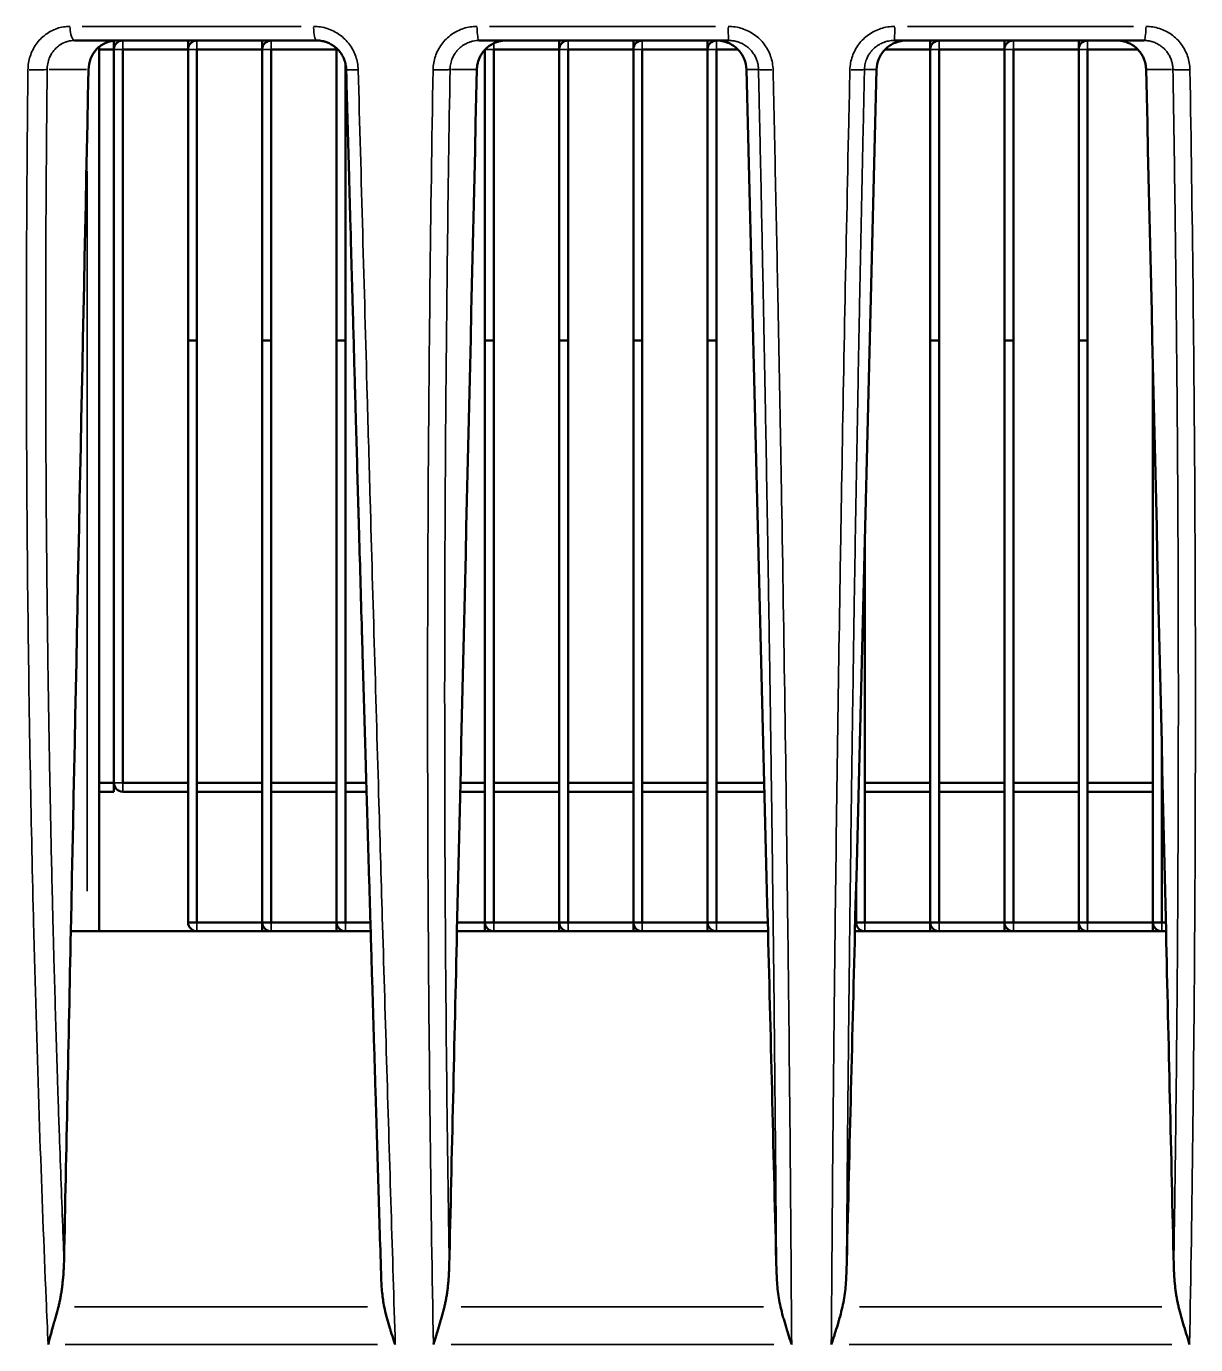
# Model space of a CAD drawing. Header units: millimetres. Extents: x 40 to 2195, y 40 to 1687.
# Drawn here: x 1091.15 to 1130.54, y 870.02 to 914.42 of the extents above; entities that cross this region are included whole.
import ezdxf

# ---------------------------------------------------------------- set-up
doc = ezdxf.new("R2010")
doc.units = ezdxf.units.MM
doc.header["$LTSCALE"] = 8
doc.layers.add('Visible (ISO)', color=7, linetype='Continuous', lineweight=50)
doc.layers.add('Visible Narrow (ISO)', color=7, linetype='Continuous', lineweight=35)

msp = doc.modelspace()

# ---------------------------------------------------------------- linework, layer by layer
at = {"layer": 'Visible (ISO)'}
for p, q in [((1092.777, 913.94), (1100.93, 913.94)), ((1094.1, 913.936), (1094.1, 913.64)), ((1096.6, 913.94), (1096.6, 913.64)), ((1099.1, 913.94), (1099.1, 913.64)), ((1101.925, 913.94), (1101.925, 913.94)), ((1105.247, 913.94), (1105.247, 913.94)), ((1106.403, 913.94), (1114.813, 913.94)), ((1109.1, 913.94), (1109.1, 913.64)), ((1111.6, 913.94), (1111.6, 913.64)), ((1114.1, 913.94), (1114.1, 913.64)), ((1115.901, 913.94), (1115.901, 913.94)), ((1120.387, 913.94), (1128.797, 913.94)), ((1121.6, 913.94), (1121.6, 913.64)), ((1124.1, 913.94), (1124.1, 913.64)), ((1126.6, 913.94), (1126.6, 913.64)), ((1129.953, 913.94), (1129.953, 913.94)), ((1093.6, 913.722), (1093.601, 883.941)), ((1094.1, 913.64), (1093.6, 913.64)), ((1094.1, 913.64), (1094.1, 888.94)), ((1094.4, 913.64), (1094.4, 888.94)), ((1096.6, 913.64), (1094.4, 913.64)), ((1096.6, 913.64), (1096.6, 903.835)), ((1096.9, 913.64), (1096.9, 903.835)), ((1099.1, 913.64), (1096.9, 913.64)), ((1099.1, 913.64), (1099.1, 903.835)), ((1099.4, 913.64), (1099.4, 903.835)), ((1101.6, 913.64), (1099.4, 913.64)), ((1101.6, 913.68), (1101.6, 913.64)), ((1101.6, 913.64), (1101.6, 903.835)), ((1106.6, 913.631), (1106.6, 903.835)), ((1106.9, 913.64), (1106.9, 903.835)), ((1109.1, 913.64), (1106.9, 913.64)), ((1109.1, 913.64), (1109.1, 903.835)), ((1109.4, 913.64), (1109.4, 903.835)), ((1111.6, 913.64), (1109.4, 913.64)), ((1111.6, 913.64), (1111.6, 903.835)), ((1111.9, 913.64), (1111.9, 903.835)), ((1114.1, 913.64), (1111.9, 913.64)), ((1114.1, 913.64), (1114.1, 903.835)), ((1114.4, 913.64), (1114.4, 903.835)), ((1115.121, 913.64), (1114.4, 913.64)), ((1121.6, 913.64), (1120.079, 913.64)), ((1121.6, 913.64), (1121.6, 903.835)), ((1121.9, 913.64), (1121.9, 903.835)), ((1124.1, 913.64), (1121.9, 913.64)), ((1124.1, 913.64), (1124.1, 903.835)), ((1124.4, 913.64), (1124.4, 903.835)), ((1126.6, 913.64), (1124.4, 913.64)), ((1126.6, 913.64), (1126.6, 903.835)), ((1126.9, 913.64), (1126.9, 903.835)), ((1128.591, 913.64), (1126.9, 913.64)), ((1101.9, 913.168), (1101.9, 903.835)), ((1096.6, 884.24), (1096.6, 903.835)), ((1096.6, 903.835), (1096.9, 903.835)), ((1096.9, 884.24), (1096.9, 903.835)), ((1099.1, 884.24), (1099.1, 903.835)), ((1099.1, 903.835), (1099.4, 903.835)), ((1099.4, 884.24), (1099.4, 903.835)), ((1101.6, 884.24), (1101.6, 903.835)), ((1101.6, 903.835), (1101.9, 903.835)), ((1101.9, 884.24), (1101.9, 903.835)), ((1106.6, 884.24), (1106.6, 903.835)), ((1106.6, 903.835), (1106.9, 903.835)), ((1106.9, 884.24), (1106.9, 903.835)), ((1109.1, 884.24), (1109.1, 903.835)), ((1109.1, 903.835), (1109.4, 903.835)), ((1109.4, 884.24), (1109.4, 903.835)), ((1111.6, 884.24), (1111.6, 903.835)), ((1111.6, 903.835), (1111.9, 903.835)), ((1111.9, 884.24), (1111.9, 903.835)), ((1114.1, 884.24), (1114.1, 903.835)), ((1114.1, 903.835), (1114.4, 903.835)), ((1114.4, 884.24), (1114.4, 903.835)), ((1121.6, 884.24), (1121.6, 903.835)), ((1121.6, 903.835), (1121.9, 903.835)), ((1121.9, 884.24), (1121.9, 903.835)), ((1124.1, 884.24), (1124.1, 903.835)), ((1124.1, 903.835), (1124.4, 903.835)), ((1124.4, 884.24), (1124.4, 903.835)), ((1126.6, 884.24), (1126.6, 903.835)), ((1126.6, 903.835), (1126.9, 903.835)), ((1126.9, 884.24), (1126.9, 903.835)), ((1129.1, 884.24), (1129.1, 903.074)), ((1119.1, 898.579), (1119.1, 898.579)), ((1119.4, 884.24), (1119.4, 897.297)), ((1129.4, 884.24), (1129.4, 890.104)), ((1094.1, 888.94), (1093.601, 888.94)), ((1094.1, 888.64), (1094.1, 888.94)), ((1096.6, 888.94), (1094.4, 888.94)), ((1099.1, 888.94), (1096.9, 888.94)), ((1101.6, 888.94), (1099.4, 888.94)), ((1102.603, 888.94), (1101.9, 888.94)), ((1106.6, 888.94), (1105.773, 888.94)), ((1109.1, 888.94), (1106.9, 888.94)), ((1111.6, 888.94), (1109.4, 888.94)), ((1114.1, 888.94), (1111.9, 888.94)), ((1116.01, 888.94), (1114.4, 888.94)), ((1121.6, 888.94), (1119.4, 888.94)), ((1124.1, 888.94), (1121.9, 888.94)), ((1126.6, 888.94), (1124.4, 888.94)), ((1129.1, 888.94), (1126.9, 888.94)), ((1129.427, 888.94), (1129.4, 888.94)), ((1094.1, 888.64), (1093.601, 888.64)), ((1096.6, 888.64), (1094.4, 888.64)), ((1099.1, 888.64), (1096.9, 888.64)), ((1101.6, 888.64), (1099.4, 888.64)), ((1102.612, 888.64), (1101.9, 888.64)), ((1106.6, 888.64), (1105.766, 888.64)), ((1109.1, 888.64), (1106.9, 888.64)), ((1111.6, 888.64), (1109.4, 888.64)), ((1114.1, 888.64), (1111.9, 888.64)), ((1116.017, 888.64), (1114.4, 888.64)), ((1121.6, 888.64), (1119.4, 888.64)), ((1124.1, 888.64), (1121.9, 888.64)), ((1126.6, 888.64), (1124.4, 888.64)), ((1129.1, 888.64), (1126.9, 888.64)), ((1129.434, 888.64), (1129.4, 888.64)), ((1119.1, 884.24), (1119.1, 885.33)), ((1096.6, 884.24), (1096.9, 884.24)), ((1096.9, 884.24), (1099.1, 884.24)), ((1099.1, 883.94), (1099.1, 884.24)), ((1099.1, 884.24), (1099.4, 884.24)), ((1099.4, 884.24), (1101.6, 884.24)), ((1101.6, 883.94), (1101.6, 884.24)), ((1101.6, 884.24), (1101.9, 884.24)), ((1101.9, 884.24), (1102.742, 884.24)), ((1105.664, 884.24), (1106.6, 884.24)), ((1106.6, 883.94), (1106.6, 884.24)), ((1106.6, 884.24), (1106.9, 884.24)), ((1106.9, 884.24), (1109.1, 884.24)), ((1109.1, 883.94), (1109.1, 884.24)), ((1109.1, 884.24), (1109.4, 884.24)), ((1109.4, 884.24), (1111.6, 884.24)), ((1111.6, 883.94), (1111.6, 884.24)), ((1111.6, 884.24), (1111.9, 884.24)), ((1111.9, 884.24), (1114.1, 884.24)), ((1114.1, 883.94), (1114.1, 884.24)), ((1114.1, 884.24), (1114.4, 884.24)), ((1114.4, 884.24), (1116.127, 884.24)), ((1119.1, 884.24), (1119.4, 884.24)), ((1119.4, 884.24), (1121.6, 884.24)), ((1121.6, 883.94), (1121.6, 884.24)), ((1121.6, 884.24), (1121.9, 884.24)), ((1121.9, 884.24), (1124.1, 884.24)), ((1124.1, 883.94), (1124.1, 884.24)), ((1124.1, 884.24), (1124.4, 884.24)), ((1124.4, 884.24), (1126.6, 884.24)), ((1126.6, 883.94), (1126.6, 884.24)), ((1126.6, 884.24), (1126.9, 884.24)), ((1126.9, 884.24), (1129.1, 884.24)), ((1129.1, 883.94), (1129.1, 884.24)), ((1129.1, 884.24), (1129.4, 884.24)), ((1129.4, 884.24), (1129.536, 884.24)), ((1092.65, 883.94), (1102.751, 883.94)), ((1093.601, 883.941), (1093.599, 883.942)), ((1105.658, 883.94), (1116.135, 883.94)), ((1119.065, 883.94), (1129.542, 883.94))]:
    msp.add_line(p, q, dxfattribs=at)
for centre, start, end in [((1094.4, 913.64), 90, 180), ((1096.9, 913.64), 90, 180), ((1099.4, 913.64), 90, 180), ((1109.4, 913.64), 90, 180), ((1111.9, 913.64), 90, 180), ((1114.4, 913.64), 90, 180), ((1119.4, 913.64), 114.8814, 114.8892), ((1121.9, 913.64), 90, 180), ((1124.4, 913.64), 90, 180), ((1126.9, 913.64), 90, 180), ((1101.9, 913.64), 172.8273, 180), ((1094.4, 888.94), 180, 270), ((1096.9, 884.24), 180, 270), ((1099.4, 884.24), 180, 270), ((1101.9, 884.24), 180, 270), ((1106.9, 884.24), 180, 270), ((1109.4, 884.24), 180, 270), ((1111.9, 884.24), 180, 270), ((1114.4, 884.24), 180, 270), ((1119.4, 884.24), 180, 270), ((1121.9, 884.24), 180, 270), ((1124.4, 884.24), 180, 270), ((1126.9, 884.24), 180, 270), ((1129.4, 884.24), 180, 270)]:
    msp.add_arc(centre, 0.3, start, end, dxfattribs=at)
for centre, major_axis, start_param, end_param in [((1112.071, 883.939), (-60, -0.002), 5.032262, 5.042023), ((1087.101, 883.94), (6.5, 0), 5.764027, 6.283336), ((1093.299, 883.942), (0.3, 0), 0.000151, 1.890669)]:
    msp.add_ellipse(centre, major_axis=major_axis, ratio=0.000061, start_param=start_param, end_param=end_param, dxfattribs=at)
for points, knots in [([(1094.193, 913.94), (1094.192, 913.94), (1094.192, 913.94), (1094.072, 913.94), (1093.944, 913.915), (1093.711, 913.813), (1093.604, 913.736), (1093.437, 913.558), (1093.364, 913.445), (1093.272, 913.208), (1093.249, 913.084), (1093.247, 912.967)], [0.4524538, 0.4524538, 0.4524538, 0.4524538, 0.4525854, 0.4525854, 0.4903721, 0.4903721, 0.5281587, 0.5281587, 0.5658838, 0.5658838, 0.6008489, 0.6008489, 0.6008489, 0.6008489]), ([(1101.926, 912.967), (1101.924, 913.05), (1101.911, 913.132), (1101.885, 913.226), (1101.881, 913.24), (1101.874, 913.258), (1101.873, 913.263), (1101.856, 913.312), (1101.837, 913.356), (1101.794, 913.44), (1101.77, 913.48), (1101.738, 913.525), (1101.734, 913.531), (1101.728, 913.538), (1101.728, 913.539), (1101.69, 913.589), (1101.649, 913.635), (1101.575, 913.704), (1101.544, 913.729), (1101.506, 913.756), (1101.5, 913.761), (1101.449, 913.796), (1101.402, 913.823), (1101.315, 913.863), (1101.277, 913.879), (1101.224, 913.896), (1101.211, 913.9), (1101.145, 913.918), (1101.091, 913.929), (1101, 913.939), (1100.965, 913.94), (1100.93, 913.94)], [0.0000001, 0.0000001, 0.0000001, 0.0000001, 0.1622754, 0.1622754, 0.1907229, 0.1907229, 0.2, 0.2, 0.2930549, 0.2930549, 0.3850514, 0.3850514, 0.4, 0.4, 0.4025855, 0.4025855, 0.5224892, 0.5224892, 0.6, 0.6, 0.6144425, 0.6144425, 0.7196864, 0.7196864, 0.8, 0.8, 0.8262783, 0.8262783, 0.9328219, 0.9328219, 1, 1, 1, 1]), ([(1107.316, 913.94), (1107.272, 913.94), (1107.228, 913.938), (1107.184, 913.932), (1107.141, 913.926), (1107.098, 913.917), (1107.055, 913.905), (1107.042, 913.902), (1107.028, 913.898), (1107.015, 913.893), (1106.974, 913.88), (1106.934, 913.864), (1106.895, 913.846), (1106.856, 913.827), (1106.819, 913.806), (1106.783, 913.783), (1106.769, 913.774), (1106.756, 913.765), (1106.743, 913.756), (1106.706, 913.73), (1106.671, 913.701), (1106.638, 913.669), (1106.606, 913.638), (1106.575, 913.604), (1106.546, 913.569), (1106.539, 913.56), (1106.532, 913.551), (1106.526, 913.542), (1106.501, 913.508), (1106.478, 913.473), (1106.458, 913.437), (1106.437, 913.4), (1106.419, 913.363), (1106.403, 913.324), (1106.396, 913.306), (1106.389, 913.288), (1106.383, 913.27), (1106.368, 913.227), (1106.357, 913.184), (1106.348, 913.14), (1106.339, 913.096), (1106.333, 913.051), (1106.331, 913.006), (1106.33, 912.993), (1106.329, 912.98), (1106.329, 912.967)], [0, 0, 0, 0, 0.0862994, 0.0862994, 0.0862994, 0.1725575, 0.1725575, 0.1725575, 0.2, 0.2, 0.2, 0.2844537, 0.2844537, 0.2844537, 0.3688867, 0.3688867, 0.3688867, 0.4, 0.4, 0.4, 0.4890325, 0.4890325, 0.4890325, 0.5779666, 0.5779666, 0.5779666, 0.6, 0.6, 0.6, 0.6813189, 0.6813189, 0.6813189, 0.7626254, 0.7626254, 0.7626254, 0.8, 0.8, 0.8, 0.8870946, 0.8870946, 0.8870946, 0.9742233, 0.9742233, 0.9742233, 1, 1, 1, 1]), ([(1115.407, 912.967), (1115.404, 913.085), (1115.379, 913.21), (1115.279, 913.448), (1115.202, 913.56), (1115.023, 913.738), (1114.91, 913.815), (1114.663, 913.916), (1114.529, 913.94), (1114.404, 913.94)], [0.0024352, 0.0024352, 0.0024352, 0.0024352, 0.037701, 0.037701, 0.0754019, 0.0754019, 0.1132339, 0.1132339, 0.1508683, 0.1508683, 0.1508683, 0.1508683]), ([(1120.796, 913.94), (1120.671, 913.94), (1120.537, 913.916), (1120.29, 913.815), (1120.177, 913.738), (1119.998, 913.56), (1119.921, 913.448), (1119.821, 913.21), (1119.796, 913.085), (1119.793, 912.967)], [0.4538126, 0.4538126, 0.4538126, 0.4538126, 0.4914469, 0.4914469, 0.5292789, 0.5292789, 0.5669799, 0.5669799, 0.6022457, 0.6022457, 0.6022457, 0.6022457]), ([(1128.871, 912.967), (1128.87, 913.012), (1128.866, 913.056), (1128.859, 913.101), (1128.852, 913.145), (1128.842, 913.189), (1128.829, 913.232), (1128.825, 913.245), (1128.821, 913.257), (1128.817, 913.27), (1128.804, 913.309), (1128.787, 913.348), (1128.769, 913.386), (1128.751, 913.423), (1128.73, 913.46), (1128.707, 913.495), (1128.697, 913.511), (1128.686, 913.526), (1128.674, 913.542), (1128.647, 913.578), (1128.617, 913.613), (1128.586, 913.646), (1128.554, 913.678), (1128.52, 913.708), (1128.484, 913.736), (1128.475, 913.743), (1128.466, 913.75), (1128.457, 913.756), (1128.422, 913.781), (1128.385, 913.804), (1128.347, 913.824), (1128.309, 913.845), (1128.27, 913.863), (1128.23, 913.878), (1128.215, 913.883), (1128.2, 913.889), (1128.185, 913.893), (1128.143, 913.907), (1128.1, 913.917), (1128.057, 913.925), (1128.014, 913.933), (1127.97, 913.938), (1127.926, 913.94), (1127.912, 913.94), (1127.898, 913.94), (1127.884, 913.94)], [0, 0, 0, 0, 0.0871271, 0.0871271, 0.0871271, 0.1742275, 0.1742275, 0.1742275, 0.2, 0.2, 0.2, 0.2812984, 0.2812984, 0.2812984, 0.3626215, 0.3626215, 0.3626215, 0.4, 0.4, 0.4, 0.4889243, 0.4889243, 0.4889243, 0.5779547, 0.5779547, 0.5779547, 0.6, 0.6, 0.6, 0.6844265, 0.6844265, 0.6844265, 0.7688824, 0.7688824, 0.7688824, 0.8, 0.8, 0.8, 0.886251, 0.886251, 0.886251, 0.9725508, 0.9725508, 0.9725508, 1, 1, 1, 1]), ([(1103.104, 872.301), (1103.103, 872.336), (1103.102, 872.37), (1103.068, 873.464), (1103.036, 874.503), (1102.974, 876.525), (1102.944, 877.51), (1102.914, 878.519), (1102.912, 878.566), (1102.889, 879.339), (1102.867, 880.05), (1102.825, 881.463), (1102.804, 882.163), (1102.771, 883.266), (1102.759, 883.677), (1102.745, 884.142), (1102.743, 884.2), (1102.72, 884.981), (1102.699, 885.689), (1102.658, 887.093), (1102.637, 887.787), (1102.61, 888.709), (1102.603, 888.948), (1102.594, 889.253), (1102.592, 889.319), (1102.57, 890.077), (1102.55, 890.756), (1102.511, 892.098), (1102.492, 892.762), (1102.469, 893.552), (1102.465, 893.692), (1102.459, 893.904), (1102.457, 893.977), (1102.438, 894.649), (1102.421, 895.238), (1102.387, 896.407), (1102.371, 896.987), (1102.349, 897.73), (1102.344, 897.902), (1102.337, 898.151), (1102.335, 898.229), (1102.304, 899.319), (1102.276, 900.302), (1102.243, 901.495), (1102.236, 901.737), (1102.227, 902.058), (1102.225, 902.141), (1102.21, 902.651), (1102.199, 903.073), (1102.175, 903.913), (1102.163, 904.332), (1102.144, 905.025), (1102.136, 905.301), (1102.126, 905.665), (1102.124, 905.753), (1102.111, 906.201), (1102.101, 906.56), (1102.082, 907.283), (1102.072, 907.646), (1102.051, 908.38), (1102.041, 908.751), (1102.028, 909.229), (1102.025, 909.331), (1102.008, 909.944), (1101.994, 910.466), (1101.966, 911.515), (1101.951, 912.042), (1101.933, 912.705), (1101.93, 912.835), (1101.926, 912.966)], [0, 0, 0, 0, 0.0017659, 0.0017659, 0.0566931, 0.0566931, 0.1111111, 0.1111111, 0.1138031, 0.1138031, 0.1549398, 0.1549398, 0.1968842, 0.1968842, 0.2222222, 0.2222222, 0.2258492, 0.2258492, 0.2710265, 0.2710265, 0.317045, 0.317045, 0.3333333, 0.3333333, 0.337888, 0.337888, 0.3854934, 0.3854934, 0.4339903, 0.4339903, 0.4444444, 0.4444444, 0.4499331, 0.4499331, 0.4952758, 0.4952758, 0.5415335, 0.5415335, 0.5555556, 0.5555556, 0.5619616, 0.5619616, 0.6453058, 0.6453058, 0.6666667, 0.6666667, 0.6740487, 0.6740487, 0.7125437, 0.7125437, 0.7516265, 0.7516265, 0.7777778, 0.7777778, 0.7861614, 0.7861614, 0.8203332, 0.8203332, 0.854611, 0.854611, 0.8888889, 0.8888889, 0.8980808, 0.8980808, 0.9441059, 0.9441059, 0.9890491, 0.9890491, 0.9999753, 0.9999753, 0.9999753, 0.9999753]), ([(1092.422, 872.863), (1092.421, 872.781), (1092.418, 872.703), (1092.414, 872.628), (1092.411, 872.552), (1092.407, 872.48), (1092.402, 872.411), (1092.397, 872.342), (1092.391, 872.276), (1092.385, 872.212), (1092.379, 872.148), (1092.372, 872.087), (1092.365, 872.028), (1092.358, 871.97), (1092.351, 871.913), (1092.343, 871.859), (1092.336, 871.805), (1092.327, 871.753), (1092.319, 871.703), (1092.31, 871.652), (1092.302, 871.604), (1092.293, 871.557), (1092.283, 871.51), (1092.274, 871.465), (1092.264, 871.421), (1092.254, 871.378), (1092.244, 871.335), (1092.233, 871.294)], [0, 0, 0, 0, 0.111111, 0.111111, 0.111111, 0.222222, 0.222222, 0.222222, 0.333333, 0.333333, 0.333333, 0.444444, 0.444444, 0.444444, 0.555556, 0.555556, 0.555556, 0.666667, 0.666667, 0.666667, 0.777778, 0.777778, 0.777778, 0.888889, 0.888889, 0.888889, 1, 1, 1, 1]), ([(1105.397, 872.674), (1105.395, 872.597), (1105.393, 872.522), (1105.389, 872.451), (1105.386, 872.379), (1105.381, 872.31), (1105.376, 872.244), (1105.371, 872.178), (1105.366, 872.114), (1105.36, 872.053), (1105.353, 871.992), (1105.347, 871.934), (1105.34, 871.877), (1105.333, 871.821), (1105.325, 871.767), (1105.317, 871.715), (1105.309, 871.663), (1105.301, 871.613), (1105.292, 871.564), (1105.283, 871.516), (1105.274, 871.47), (1105.264, 871.425), (1105.254, 871.379), (1105.244, 871.336), (1105.234, 871.294)], [0, 0, 0, 0, 0.125, 0.125, 0.125, 0.25, 0.25, 0.25, 0.375, 0.375, 0.375, 0.5, 0.5, 0.5, 0.625, 0.625, 0.625, 0.75, 0.75, 0.75, 0.875, 0.875, 0.875, 1, 1, 1, 1]), ([(1116.556, 871.294), (1116.511, 871.485), (1116.481, 871.691), (1116.439, 872.085), (1116.427, 872.288), (1116.422, 872.486)], [0.000001, 0.000001, 0.000001, 0.000001, 0.0589584, 0.0589584, 0.1181746, 0.1181746, 0.1181746, 0.1181746]), ([(1118.778, 872.486), (1118.773, 872.288), (1118.761, 872.085), (1118.719, 871.691), (1118.689, 871.485), (1118.644, 871.294)], [0.000001, 0.000001, 0.000001, 0.000001, 0.0596513, 0.0596513, 0.1190409, 0.1190409, 0.1190409, 0.1190409]), ([(1129.966, 871.294), (1129.956, 871.335), (1129.946, 871.379), (1129.936, 871.424), (1129.926, 871.468), (1129.917, 871.515), (1129.908, 871.563), (1129.9, 871.611), (1129.891, 871.661), (1129.883, 871.713), (1129.875, 871.765), (1129.868, 871.819), (1129.861, 871.876), (1129.853, 871.932), (1129.847, 871.991), (1129.841, 872.052), (1129.834, 872.113), (1129.829, 872.177), (1129.824, 872.243), (1129.819, 872.3), (1129.816, 872.36), (1129.812, 872.422), (1129.812, 872.431), (1129.811, 872.441), (1129.811, 872.45), (1129.808, 872.51), (1129.806, 872.572), (1129.804, 872.635), (1129.803, 872.648), (1129.803, 872.661), (1129.803, 872.674)], [0, 0, 0, 0, 0.125, 0.125, 0.125, 0.25, 0.25, 0.25, 0.375, 0.375, 0.375, 0.5, 0.5, 0.5, 0.625, 0.625, 0.625, 0.75, 0.75, 0.75, 0.858625, 0.858625, 0.858625, 0.875, 0.875, 0.875, 0.978957, 0.978957, 0.978957, 1, 1, 1, 1]), ([(1103.208, 871.294), (1103.176, 871.445), (1103.154, 871.605), (1103.12, 871.939), (1103.109, 872.122), (1103.104, 872.301)], [0.000001, 0.000001, 0.000001, 0.000001, 0.0464613, 0.0464613, 0.1001517, 0.1001517, 0.1001517, 0.1001517]), ([(1091.885, 870.017), (1091.912, 870.12), (1091.939, 870.223), (1091.967, 870.324), (1091.979, 870.368), (1091.991, 870.411), (1092.003, 870.454), (1092.034, 870.565), (1092.064, 870.674), (1092.094, 870.782), (1092.104, 870.815), (1092.113, 870.848), (1092.122, 870.88), (1092.152, 870.991), (1092.182, 871.1), (1092.211, 871.208), (1092.218, 871.237), (1092.226, 871.265), (1092.233, 871.294)], [0, 0, 0, 0, 0.233365, 0.233365, 0.233365, 0.3333333, 0.3333333, 0.3333333, 0.5886759, 0.5886759, 0.5886759, 0.6666667, 0.6666667, 0.6666667, 0.9299494, 0.9299494, 0.9299494, 1, 1, 1, 1]), ([(1103.208, 871.294), (1103.23, 871.186), (1103.256, 871.076), (1103.292, 870.937), (1103.299, 870.909), (1103.334, 870.779), (1103.365, 870.674), (1103.408, 870.531), (1103.42, 870.493), (1103.465, 870.352), (1103.499, 870.248), (1103.55, 870.101), (1103.564, 870.059), (1103.579, 870.017)], [0, 0, 0, 0, 0.2674413, 0.2674413, 0.3333333, 0.3333333, 0.5789568, 0.5789568, 0.6666667, 0.6666667, 0.9049318, 0.9049318, 1, 1, 1, 1]), ([(1104.864, 870.017), (1104.909, 870.165), (1104.954, 870.311), (1104.997, 870.455), (1105.03, 870.563), (1105.062, 870.671), (1105.093, 870.777), (1105.103, 870.812), (1105.113, 870.847), (1105.123, 870.881), (1105.154, 870.992), (1105.185, 871.102), (1105.213, 871.211), (1105.22, 871.238), (1105.227, 871.266), (1105.234, 871.294)], [0, 0, 0, 0, 0.3333333, 0.3333333, 0.3333333, 0.5847783, 0.5847783, 0.5847783, 0.6666667, 0.6666667, 0.6666667, 0.9319724, 0.9319724, 0.9319724, 1, 1, 1, 1]), ([(1116.556, 871.294), (1116.581, 871.186), (1116.609, 871.076), (1116.639, 870.965), (1116.647, 870.937), (1116.655, 870.909), (1116.663, 870.881), (1116.692, 870.777), (1116.723, 870.672), (1116.756, 870.565), (1116.767, 870.529), (1116.779, 870.492), (1116.79, 870.455), (1116.822, 870.353), (1116.856, 870.249), (1116.89, 870.145), (1116.904, 870.103), (1116.918, 870.06), (1116.932, 870.017)], [0, 0, 0, 0, 0.2666509, 0.2666509, 0.2666509, 0.3333333, 0.3333333, 0.3333333, 0.5816013, 0.5816013, 0.5816013, 0.6666667, 0.6666667, 0.6666667, 0.9034449, 0.9034449, 0.9034449, 1, 1, 1, 1]), ([(1118.268, 870.017), (1118.303, 870.122), (1118.337, 870.226), (1118.37, 870.329), (1118.383, 870.371), (1118.397, 870.413), (1118.41, 870.455), (1118.444, 870.563), (1118.476, 870.669), (1118.507, 870.774), (1118.517, 870.81), (1118.527, 870.846), (1118.537, 870.881), (1118.569, 870.993), (1118.598, 871.104), (1118.625, 871.212), (1118.631, 871.24), (1118.638, 871.267), (1118.644, 871.294)], [0, 0, 0, 0, 0.2367759, 0.2367759, 0.2367759, 0.3333333, 0.3333333, 0.3333333, 0.5816027, 0.5816027, 0.5816027, 0.6666667, 0.6666667, 0.6666667, 0.9333171, 0.9333171, 0.9333171, 1, 1, 1, 1]), ([(1129.966, 871.294), (1129.993, 871.186), (1130.022, 871.077), (1130.053, 870.966), (1130.061, 870.938), (1130.069, 870.909), (1130.077, 870.881), (1130.107, 870.775), (1130.139, 870.668), (1130.171, 870.56), (1130.182, 870.525), (1130.192, 870.49), (1130.203, 870.455), (1130.233, 870.353), (1130.265, 870.251), (1130.296, 870.147), (1130.309, 870.104), (1130.322, 870.061), (1130.336, 870.017)], [0, 0, 0, 0, 0.2652365, 0.2652365, 0.2652365, 0.3333333, 0.3333333, 0.3333333, 0.5849318, 0.5849318, 0.5849318, 0.6666667, 0.6666667, 0.6666667, 0.9017109, 0.9017109, 0.9017109, 1, 1, 1, 1])]:
    msp.add_open_spline(points, degree=3, knots=knots, dxfattribs=at)
for points in [[(1092.65, 883.94), (1092.848, 893.616), (1093.047, 903.291), (1093.247, 912.967)], [(1105.658, 883.94), (1105.881, 893.616), (1106.105, 903.291), (1106.329, 912.967)], [(1115.407, 912.967), (1115.65, 903.291), (1115.892, 893.616), (1116.135, 883.94)], [(1119.065, 883.94), (1119.308, 893.616), (1119.55, 903.291), (1119.793, 912.967)], [(1128.871, 912.967), (1129.095, 903.291), (1129.319, 893.616), (1129.542, 883.94)], [(1092.65, 883.94), (1092.574, 880.248), (1092.498, 876.555), (1092.422, 872.863)], [(1105.658, 883.94), (1105.571, 880.185), (1105.484, 876.43), (1105.397, 872.674)], [(1116.135, 883.94), (1116.231, 880.122), (1116.326, 876.304), (1116.422, 872.486)], [(1119.065, 883.94), (1118.969, 880.122), (1118.874, 876.304), (1118.778, 872.486)], [(1129.542, 883.94), (1129.629, 880.185), (1129.716, 876.43), (1129.803, 872.674)]]:
    msp.add_open_spline(points, degree=3, dxfattribs=at)
at = {"layer": 'Visible Narrow (ISO)'}
for p, q in [((1093.027, 914.416), (1100.411, 914.416)), ((1106.754, 914.416), (1114.371, 914.416)), ((1120.829, 914.416), (1128.446, 914.416)), ((1094.4, 913.925), (1094.4, 913.655)), ((1096.9, 913.925), (1096.9, 913.655)), ((1099.4, 913.925), (1099.4, 913.655)), ((1106.9, 913.838), (1106.9, 913.651)), ((1109.4, 913.925), (1109.4, 913.655)), ((1111.9, 913.925), (1111.9, 913.655)), ((1114.4, 913.925), (1114.4, 913.655)), ((1121.9, 913.925), (1121.9, 913.655)), ((1124.4, 913.925), (1124.4, 913.655)), ((1126.9, 913.925), (1126.9, 913.655)), ((1094.115, 913.64), (1094.385, 913.64)), ((1096.615, 913.64), (1096.885, 913.64)), ((1099.115, 913.64), (1099.385, 913.64)), ((1101.602, 913.64), (1101.639, 913.64)), ((1106.624, 913.64), (1106.885, 913.64)), ((1109.115, 913.64), (1109.385, 913.64)), ((1111.615, 913.64), (1111.885, 913.64)), ((1114.115, 913.64), (1114.385, 913.64)), ((1121.615, 913.64), (1121.885, 913.64)), ((1124.115, 913.64), (1124.385, 913.64)), ((1126.615, 913.64), (1126.885, 913.64)), ((1093.177, 912.967), (1091.924, 912.967)), ((1101.926, 912.967), (1101.926, 912.967)), ((1106.284, 912.967), (1105.471, 912.967)), ((1115.795, 912.967), (1115.427, 912.967)), ((1119.773, 912.967), (1119.405, 912.967)), ((1129.729, 912.967), (1128.916, 912.967)), ((1093.598, 912.231), (1093.599, 885.43)), ((1093.6, 912.233), (1093.601, 885.43)), ((1093.204, 909.538), (1093.205, 885.289)), ((1094.115, 888.94), (1094.385, 888.94)), ((1094.4, 888.655), (1094.4, 888.925)), ((1096.9, 883.955), (1096.9, 884.225)), ((1099.4, 883.955), (1099.4, 884.225)), ((1101.9, 883.955), (1101.9, 884.225)), ((1106.9, 883.955), (1106.9, 884.225)), ((1109.4, 883.955), (1109.4, 884.225)), ((1111.9, 883.955), (1111.9, 884.225)), ((1114.4, 883.955), (1114.4, 884.225)), ((1119.4, 883.955), (1119.4, 884.225)), ((1121.9, 883.955), (1121.9, 884.225)), ((1124.4, 883.955), (1124.4, 884.225)), ((1126.9, 883.955), (1126.9, 884.225)), ((1129.4, 883.955), (1129.4, 884.225)), ((1102.649, 871.294), (1092.77, 871.294)), ((1115.987, 871.294), (1105.795, 871.294)), ((1129.405, 871.294), (1119.213, 871.294)), ((1102.983, 870.017), (1092.455, 870.017)), ((1116.326, 870.017), (1105.462, 870.017)), ((1129.738, 870.017), (1118.874, 870.017))]:
    msp.add_line(p, q, dxfattribs=at)
for centre, major_axis, ratio, start_param, end_param in [((1092.777, 914.44), (0, -0.5), 0.308991, 4.836731, 6.207056), ((1100.93, 914.44), (0, -0.5), 0.207507, 4.836715, 6.207055), ((1106.403, 914.44), (0, -0.5), 0.139383, 4.836728, 6.207055), ((1114.813, 914.44), (0, -0.5), 0.034692, 4.836715, 6.207055), ((1120.387, 914.44), (0, -0.5), 0.034693, 0.07613, 1.446457), ((1128.797, 914.44), (0, -0.5), 0.139384, 0.07613, 1.44647), ((1091.37, 912.98), (0.5, -0.006), 0.062694, 4.463559, 5.955545), ((1102.426, 912.98), (-0.5, -0.014), 0.051391, 0.052371, 1.309564), ((1104.932, 912.98), (0.5, -0.009), 0.059007, 4.633656, 6.047343), ((1116.314, 912.98), (-0.5, -0.011), 0.055221, 0.144076, 1.479354), ((1118.886, 912.98), (0.5, -0.011), 0.055221, 4.803817, 6.139106), ((1130.268, 912.98), (-0.5, -0.009), 0.059007, 0.235839, 1.649513)]:
    msp.add_ellipse(centre, major_axis=major_axis, ratio=ratio, start_param=start_param, end_param=end_param, dxfattribs=at)
for points in [[(1092.623, 914.416), (1092.47, 914.416), (1092.181, 914.368), (1091.779, 914.157), (1091.462, 913.829), (1091.258, 913.413), (1091.208, 913.112), (1091.207, 912.952)], [(1106.333, 914.416), (1106.174, 914.416), (1105.873, 914.368), (1105.455, 914.158), (1105.124, 913.83), (1104.909, 913.414), (1104.856, 913.112), (1104.853, 912.952)], [(1120.404, 914.416), (1120.242, 914.416), (1119.935, 914.367), (1119.51, 914.156), (1119.174, 913.828), (1118.954, 913.414), (1118.898, 913.112), (1118.894, 912.952)], [(1104.864, 870.017), (1104.778, 874.68), (1104.663, 884.102), (1104.659, 898.454), (1104.769, 908.113), (1104.853, 912.952)], [(1130.347, 912.952), (1130.431, 908.113), (1130.541, 898.454), (1130.537, 884.102), (1130.422, 874.679), (1130.336, 870.017)]]:
    msp.add_open_spline(points, degree=3, dxfattribs=at)
for points, knots in [([(1102.331, 912.952), (1102.327, 913.11), (1102.271, 913.41), (1102.054, 913.824), (1101.72, 914.152), (1101.297, 914.366), (1100.989, 914.416), (1100.826, 914.416)], [0, 0, 0, 0, 0.2, 0.4, 0.6, 0.8, 1, 1, 1, 1]), ([(1116.306, 912.952), (1116.302, 913.111), (1116.247, 913.412), (1116.027, 913.828), (1115.69, 914.156), (1115.266, 914.367), (1114.958, 914.416), (1114.796, 914.416)], [0, 0, 0, 0, 0.2, 0.4, 0.6, 0.8, 1, 1, 1, 1]), ([(1130.347, 912.952), (1130.344, 913.112), (1130.291, 913.413), (1130.076, 913.83), (1129.745, 914.158), (1129.328, 914.367), (1129.026, 914.416), (1128.867, 914.416)], [0, 0, 0, 0, 0.2, 0.4, 0.6, 0.8, 1, 1, 1, 1]), ([(1092.777, 913.94), (1092.702, 913.94), (1092.626, 913.931), (1092.545, 913.91), (1092.537, 913.907), (1092.516, 913.901), (1092.503, 913.897), (1092.419, 913.868), (1092.351, 913.835), (1092.275, 913.785), (1092.263, 913.777), (1092.245, 913.764), (1092.239, 913.759), (1092.193, 913.723), (1092.154, 913.688), (1092.087, 913.616), (1092.059, 913.581), (1092.032, 913.542), (1092.031, 913.541), (1092.002, 913.498), (1091.977, 913.454), (1091.933, 913.364), (1091.915, 913.317), (1091.899, 913.264), (1091.897, 913.259), (1091.877, 913.19), (1091.865, 913.123), (1091.856, 913.026), (1091.855, 912.996), (1091.855, 912.967)], [0.0000001, 0.0000001, 0.0000001, 0.0000001, 0.1553247, 0.1553247, 0.1724484, 0.1724484, 0.2, 0.2, 0.3555031, 0.3555031, 0.3850617, 0.3850617, 0.4, 0.4, 0.5055546, 0.5055546, 0.5976629, 0.5976629, 0.6, 0.6, 0.7009869, 0.7009869, 0.8, 0.8, 0.8102708, 0.8102708, 0.9423693, 0.9423693, 1, 1, 1, 1]), ([(1106.403, 913.94), (1106.335, 913.94), (1106.268, 913.934), (1106.182, 913.916), (1106.162, 913.911), (1106.128, 913.901), (1106.115, 913.897), (1106.044, 913.874), (1105.988, 913.85), (1105.906, 913.805), (1105.877, 913.788), (1105.843, 913.764), (1105.837, 913.76), (1105.783, 913.721), (1105.738, 913.681), (1105.669, 913.609), (1105.642, 913.577), (1105.617, 913.543), (1105.616, 913.542), (1105.586, 913.5), (1105.559, 913.456), (1105.512, 913.366), (1105.492, 913.319), (1105.475, 913.265), (1105.473, 913.261), (1105.453, 913.196), (1105.44, 913.134), (1105.428, 913.037), (1105.426, 913.002), (1105.425, 912.967)], [0, 0, 0, 0, 0.131593, 0.131593, 0.172475, 0.172475, 0.2, 0.2, 0.31897, 0.31897, 0.384837, 0.384837, 0.4, 0.4, 0.516515, 0.516515, 0.597204, 0.597204, 0.6, 0.6, 0.7, 0.7, 0.8, 0.8, 0.809572, 0.809572, 0.932154, 0.932154, 1, 1, 1, 1]), ([(1115.815, 912.967), (1115.814, 913.01), (1115.81, 913.053), (1115.797, 913.139), (1115.788, 913.182), (1115.771, 913.239), (1115.766, 913.254), (1115.745, 913.315), (1115.726, 913.36), (1115.681, 913.446), (1115.656, 913.487), (1115.624, 913.531), (1115.621, 913.535), (1115.593, 913.573), (1115.565, 913.605), (1115.507, 913.666), (1115.476, 913.694), (1115.428, 913.732), (1115.413, 913.743), (1115.355, 913.785), (1115.31, 913.812), (1115.218, 913.858), (1115.17, 913.877), (1115.08, 913.906), (1115.038, 913.916), (1114.952, 913.932), (1114.908, 913.937), (1114.847, 913.94), (1114.83, 913.94), (1114.813, 913.94)], [0, 0, 0, 0, 0.0843638, 0.0843638, 0.168821, 0.168821, 0.2, 0.2, 0.2947903, 0.2947903, 0.3895887, 0.3895887, 0.4, 0.4, 0.4816713, 0.4816713, 0.5633205, 0.5633205, 0.6, 0.6, 0.701426, 0.701426, 0.8, 0.8, 0.8838465, 0.8838465, 0.967395, 0.967395, 1, 1, 1, 1]), ([(1120.387, 913.94), (1120.321, 913.94), (1120.255, 913.934), (1120.166, 913.916), (1120.142, 913.911), (1120.105, 913.901), (1120.092, 913.897), (1120.022, 913.874), (1119.967, 913.851), (1119.882, 913.806), (1119.851, 913.787), (1119.814, 913.763), (1119.808, 913.759), (1119.75, 913.717), (1119.701, 913.674), (1119.631, 913.6), (1119.607, 913.572), (1119.584, 913.541), (1119.583, 913.541), (1119.554, 913.502), (1119.529, 913.463), (1119.484, 913.381), (1119.465, 913.339), (1119.445, 913.287), (1119.442, 913.278), (1119.437, 913.265), (1119.436, 913.26), (1119.415, 913.196), (1119.401, 913.136), (1119.389, 913.039), (1119.386, 913.003), (1119.385, 912.967)], [0, 0, 0, 0, 0.1265374, 0.1265374, 0.173657, 0.173657, 0.2, 0.2, 0.3151758, 0.3151758, 0.3858031, 0.3858031, 0.4, 0.4, 0.5256316, 0.5256316, 0.5979541, 0.5979541, 0.6, 0.6, 0.6910827, 0.6910827, 0.7821103, 0.7821103, 0.8, 0.8, 0.8101085, 0.8101085, 0.9298148, 0.9298148, 1, 1, 1, 1]), ([(1129.775, 912.967), (1129.774, 913.011), (1129.771, 913.054), (1129.758, 913.141), (1129.749, 913.184), (1129.733, 913.241), (1129.729, 913.255), (1129.709, 913.314), (1129.691, 913.357), (1129.65, 913.441), (1129.626, 913.481), (1129.595, 913.527), (1129.59, 913.534), (1129.561, 913.574), (1129.534, 913.605), (1129.479, 913.664), (1129.449, 913.692), (1129.402, 913.731), (1129.386, 913.743), (1129.327, 913.786), (1129.281, 913.814), (1129.191, 913.859), (1129.146, 913.878), (1129.059, 913.906), (1129.019, 913.916), (1128.936, 913.932), (1128.894, 913.937), (1128.834, 913.94), (1128.816, 913.94), (1128.797, 913.94)], [0, 0, 0, 0, 0.085176, 0.085176, 0.170435, 0.170435, 0.2, 0.2, 0.291629, 0.291629, 0.383258, 0.383258, 0.4, 0.4, 0.480069, 0.480069, 0.560155, 0.560155, 0.6, 0.6, 0.704091, 0.704091, 0.8, 0.8, 0.882276, 0.882276, 0.964406, 0.964406, 1, 1, 1, 1]), ([(1091.885, 870.017), (1091.862, 870.525), (1091.84, 871.034), (1091.819, 871.543), (1091.743, 873.343), (1091.674, 875.151), (1091.611, 876.965), (1091.542, 878.981), (1091.48, 881.005), (1091.426, 883.036), (1091.416, 883.398), (1091.407, 883.76), (1091.398, 884.122), (1091.356, 885.808), (1091.319, 887.5), (1091.287, 889.196), (1091.253, 891.077), (1091.225, 892.963), (1091.204, 894.854), (1091.19, 896.055), (1091.179, 897.257), (1091.171, 898.461), (1091.168, 898.973), (1091.165, 899.485), (1091.163, 899.997), (1091.155, 901.564), (1091.152, 903.133), (1091.154, 904.705), (1091.156, 906.142), (1091.162, 907.581), (1091.171, 909.021), (1091.18, 910.33), (1091.192, 911.641), (1091.207, 912.952)], [0, 0, 0, 0, 0.0363833, 0.0363833, 0.0363833, 0.1650146, 0.1650146, 0.1650146, 0.3078936, 0.3078936, 0.3078936, 0.3333333, 0.3333333, 0.3333333, 0.4518061, 0.4518061, 0.4518061, 0.5832221, 0.5832221, 0.5832221, 0.6666667, 0.6666667, 0.6666667, 0.7021345, 0.7021345, 0.7021345, 0.8106116, 0.8106116, 0.8106116, 0.9098151, 0.9098151, 0.9098151, 1, 1, 1, 1]), ([(1091.855, 912.967), (1091.849, 912.458), (1091.844, 911.948), (1091.834, 910.926), (1091.83, 910.415), (1091.824, 909.619), (1091.822, 909.332), (1091.819, 908.98), (1091.819, 908.914), (1091.816, 908.465), (1091.814, 908.082), (1091.81, 907.316), (1091.809, 906.933), (1091.806, 906.166), (1091.805, 905.782), (1091.804, 905.177), (1091.804, 904.96), (1091.804, 904.729), (1091.804, 904.718), (1091.803, 904.053), (1091.803, 903.382), (1091.805, 902.034), (1091.807, 901.36), (1091.81, 900.516), (1091.811, 900.359), (1091.812, 900.15), (1091.812, 900.097), (1091.815, 899.438), (1091.819, 898.822), (1091.828, 897.583), (1091.833, 896.96), (1091.842, 895.986), (1091.846, 895.642), (1091.851, 895.169), (1091.853, 895.042), (1091.861, 894.309), (1091.869, 893.694), (1091.886, 892.455), (1091.895, 891.831), (1091.912, 890.774), (1091.919, 890.347), (1091.931, 889.701), (1091.935, 889.486), (1091.948, 888.768), (1091.958, 888.26), (1091.979, 887.238), (1091.99, 886.725), (1092.013, 885.698), (1092.025, 885.184), (1092.043, 884.462), (1092.048, 884.256), (1092.061, 883.742), (1092.07, 883.434), (1092.09, 882.65), (1092.104, 882.175), (1092.131, 881.227), (1092.145, 880.755), (1092.173, 879.812), (1092.188, 879.342), (1092.211, 878.645), (1092.218, 878.412), (1092.238, 877.807), (1092.251, 877.436), (1092.283, 876.51), (1092.303, 875.96), (1092.344, 874.867), (1092.364, 874.325), (1092.398, 873.479), (1092.41, 873.17), (1092.422, 872.863)], [0, 0, 0, 0, 0.0464363, 0.0464363, 0.0928424, 0.0928424, 0.1189998, 0.1189998, 0.125, 0.125, 0.1601651, 0.1601651, 0.1952162, 0.1952162, 0.2298272, 0.2298272, 0.2490362, 0.2490362, 0.25, 0.25, 0.3072852, 0.3072852, 0.3624572, 0.3624572, 0.375, 0.375, 0.3791751, 0.3791751, 0.4273815, 0.4273815, 0.4746297, 0.4746297, 0.5, 0.5, 0.5092666, 0.5092666, 0.5532679, 0.5532679, 0.5963544, 0.5963544, 0.625, 0.625, 0.639148, 0.639148, 0.6720536, 0.6720536, 0.70468, 0.70468, 0.7370515, 0.7370515, 0.75, 0.75, 0.7693077, 0.7693077, 0.7991924, 0.7991924, 0.8292216, 0.8292216, 0.8596422, 0.8596422, 0.875, 0.875, 0.8999482, 0.8999482, 0.9382011, 0.9382011, 0.9771935, 0.9771935, 1, 1, 1, 1]), ([(1102.331, 912.952), (1102.381, 911.117), (1102.432, 909.283), (1102.533, 905.625), (1102.583, 903.8), (1102.668, 900.81), (1102.7, 899.643), (1102.782, 896.76), (1102.831, 895.047), (1102.93, 891.644), (1102.979, 889.955), (1103.069, 886.889), (1103.11, 885.511), (1103.199, 882.515), (1103.247, 880.897), (1103.343, 877.703), (1103.391, 876.127), (1103.486, 873.038), (1103.532, 871.525), (1103.579, 870.017)], [0, 0, 0, 0, 0.1264174, 0.1264174, 0.2524851, 0.2524851, 0.3333333, 0.3333333, 0.4523294, 0.4523294, 0.5701502, 0.5701502, 0.6666667, 0.6666667, 0.7805329, 0.7805329, 0.8921724, 0.8921724, 1, 1, 1, 1]), ([(1105.425, 912.967), (1105.354, 908.801), (1105.307, 904.848), (1105.278, 901.111), (1105.272, 900.233), (1105.266, 899.367), (1105.261, 898.513), (1105.246, 895.731), (1105.241, 893.074), (1105.244, 890.529), (1105.245, 888.871), (1105.25, 887.26), (1105.258, 885.694), (1105.266, 884.119), (1105.277, 882.589), (1105.291, 881.099), (1105.311, 878.839), (1105.337, 876.672), (1105.367, 874.6), (1105.377, 873.949), (1105.387, 873.307), (1105.397, 872.674)], [0, 0, 0, 0, 0.25, 0.25, 0.25, 0.308751, 0.308751, 0.308751, 0.5, 0.5, 0.5, 0.624654, 0.624654, 0.624654, 0.75, 0.75, 0.75, 0.940204, 0.940204, 0.940204, 1, 1, 1, 1]), ([(1116.422, 872.486), (1116.413, 873.733), (1116.403, 874.968), (1116.381, 877.426), (1116.369, 878.649), (1116.353, 880.247), (1116.349, 880.636), (1116.338, 881.672), (1116.331, 882.317), (1116.315, 883.747), (1116.305, 884.529), (1116.286, 886.086), (1116.276, 886.861), (1116.256, 888.41), (1116.245, 889.184), (1116.227, 890.504), (1116.219, 891.053), (1116.205, 891.975), (1116.2, 892.35), (1116.186, 893.262), (1116.178, 893.799), (1116.161, 894.873), (1116.153, 895.41), (1116.135, 896.483), (1116.126, 897.02), (1116.108, 898.097), (1116.099, 898.637), (1116.08, 899.718), (1116.07, 900.26), (1116.054, 901.167), (1116.048, 901.529), (1116.038, 902.037), (1116.035, 902.18), (1116.018, 903.105), (1116.003, 903.901), (1115.972, 905.499), (1115.956, 906.301), (1115.923, 907.918), (1115.907, 908.733), (1115.872, 910.368), (1115.854, 911.188), (1115.829, 912.332), (1115.822, 912.649), (1115.815, 912.967)], [0, 0, 0, 0, 0.0864974, 0.0864974, 0.1741497, 0.1741497, 0.2024549, 0.2024549, 0.25, 0.25, 0.3085905, 0.3085905, 0.3676755, 0.3676755, 0.4275272, 0.4275272, 0.4704959, 0.4704959, 0.5, 0.5, 0.5425715, 0.5425715, 0.585199, 0.585199, 0.6276722, 0.6276722, 0.6699516, 0.6699516, 0.7117707, 0.7117707, 0.739253, 0.739253, 0.75, 0.75, 0.8085565, 0.8085565, 0.8659198, 0.8659198, 0.9226766, 0.9226766, 0.9786507, 0.9786507, 1, 1, 1, 1]), ([(1116.306, 912.952), (1116.365, 910.296), (1116.421, 907.642), (1116.493, 903.945), (1116.513, 902.898), (1116.553, 900.727), (1116.574, 899.603), (1116.633, 896.159), (1116.67, 893.842), (1116.74, 889.06), (1116.773, 886.597), (1116.815, 883.069), (1116.827, 881.997), (1116.878, 877.265), (1116.909, 873.627), (1116.932, 870.017)], [0, 0, 0, 0, 0.1830542, 0.1830542, 0.2554944, 0.2554944, 0.3333333, 0.3333333, 0.4944121, 0.4944121, 0.6666667, 0.6666667, 0.7420609, 0.7420609, 1, 1, 1, 1]), ([(1118.268, 870.017), (1118.28, 871.976), (1118.295, 873.943), (1118.33, 877.909), (1118.35, 879.908), (1118.38, 882.656), (1118.389, 883.399), (1118.422, 886.207), (1118.449, 888.277), (1118.509, 892.429), (1118.541, 894.512), (1118.586, 897.225), (1118.596, 897.853), (1118.644, 900.598), (1118.683, 902.719), (1118.765, 906.953), (1118.809, 909.065), (1118.868, 911.771), (1118.881, 912.361), (1118.894, 912.952)], [0, 0, 0, 0, 0.1399551, 0.1399551, 0.281088, 0.281088, 0.3333333, 0.3333333, 0.4781961, 0.4781961, 0.623119, 0.623119, 0.6666667, 0.6666667, 0.8134965, 0.8134965, 0.9592906, 0.9592906, 1, 1, 1, 1]), ([(1119.385, 912.967), (1119.369, 912.244), (1119.353, 911.518), (1119.322, 910.064), (1119.306, 909.336), (1119.276, 907.881), (1119.261, 907.153), (1119.232, 905.702), (1119.218, 904.979), (1119.198, 903.946), (1119.192, 903.635), (1119.183, 903.181), (1119.18, 903.037), (1119.168, 902.352), (1119.158, 901.811), (1119.138, 900.728), (1119.128, 900.186), (1119.109, 899.103), (1119.1, 898.561), (1119.081, 897.474), (1119.072, 896.928), (1119.054, 895.835), (1119.045, 895.287), (1119.03, 894.324), (1119.024, 893.913), (1119.011, 893.072), (1119.005, 892.642), (1118.99, 891.672), (1118.982, 891.13), (1118.967, 890.043), (1118.959, 889.497), (1118.944, 888.406), (1118.937, 887.86), (1118.923, 886.767), (1118.916, 886.22), (1118.902, 885.127), (1118.896, 884.58), (1118.884, 883.616), (1118.879, 883.197), (1118.867, 882.083), (1118.859, 881.393), (1118.851, 880.656), (1118.851, 880.605), (1118.843, 879.866), (1118.836, 879.183), (1118.823, 877.824), (1118.816, 877.148), (1118.804, 875.798), (1118.799, 875.125), (1118.788, 873.796), (1118.783, 873.141), (1118.778, 872.486)], [0, 0, 0, 0, 0.056763, 0.056763, 0.113319, 0.113319, 0.169725, 0.169725, 0.22585, 0.22585, 0.25, 0.25, 0.261203, 0.261203, 0.303439, 0.303439, 0.345587, 0.345587, 0.387388, 0.387388, 0.428904, 0.428904, 0.469849, 0.469849, 0.5, 0.5, 0.530871, 0.530871, 0.569139, 0.569139, 0.607139, 0.607139, 0.644947, 0.644947, 0.682739, 0.682739, 0.720663, 0.720663, 0.75, 0.75, 0.799081, 0.799081, 0.802736, 0.802736, 0.852098, 0.852098, 0.901603, 0.901603, 0.951325, 0.951325, 1, 1, 1, 1]), ([(1129.803, 872.674), (1129.82, 873.734), (1129.836, 874.818), (1129.866, 877.029), (1129.88, 878.155), (1129.904, 880.447), (1129.914, 881.611), (1129.925, 883.023), (1129.927, 883.247), (1129.93, 883.739), (1129.932, 884.006), (1129.939, 885.167), (1129.944, 886.072), (1129.951, 887.892), (1129.954, 888.807), (1129.957, 890.655), (1129.958, 891.587), (1129.956, 893.464), (1129.955, 894.409), (1129.95, 896.013), (1129.948, 896.664), (1129.944, 897.423), (1129.944, 897.524), (1129.937, 898.819), (1129.93, 900.034), (1129.911, 902.45), (1129.9, 903.648), (1129.874, 906.073), (1129.86, 907.298), (1129.826, 909.771), (1129.807, 911.018), (1129.782, 912.51), (1129.779, 912.738), (1129.775, 912.967)], [0, 0, 0, 0, 0.0985373, 0.0985373, 0.19646, 0.19646, 0.2934926, 0.2934926, 0.3117505, 0.3117505, 0.3333333, 0.3333333, 0.4050132, 0.4050132, 0.4753768, 0.4753768, 0.5450067, 0.5450067, 0.6135053, 0.6135053, 0.6595881, 0.6595881, 0.6666667, 0.6666667, 0.75, 0.75, 0.8294811, 0.8294811, 0.9082362, 0.9082362, 0.9860155, 0.9860155, 1, 1, 1, 1])]:
    msp.add_open_spline(points, degree=3, knots=knots, dxfattribs=at)

doc.saveas('drawing.dxf')
